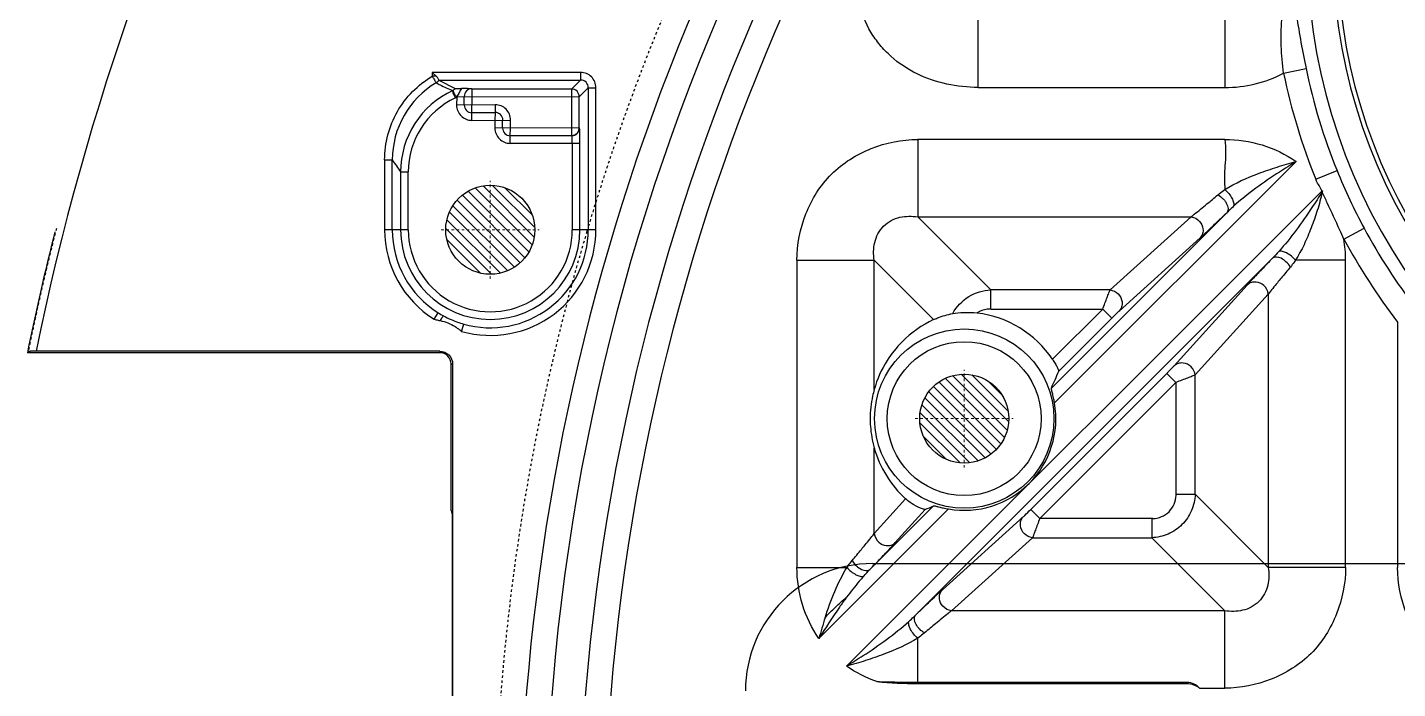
# Model space of a CAD drawing. Header units: millimetres. Extents: x 2432 to 4206, y 1282 to 1824.
# Drawn here: x 3735.1 to 3788.9, y 1557 to 1583 of the extents above; entities that cross this region are included whole.
import ezdxf

# ---------------------------------------------------------------- set-up
doc = ezdxf.new("R2010")
doc.units = ezdxf.units.MM
doc.linetypes.add('CENTER', pattern=[0.6, 0.375, -0.075, 0.075, -0.075])
doc.linetypes.add('HIDDEN', pattern=[0.2, 0.1, -0.1])
doc.layers.add('21', color=7, linetype='Continuous')
doc.layers.add('insert', color=85, linetype='Continuous', lineweight=20)

# ---------------------------------------------------------------- blocks, each defined once
blk = doc.blocks.new('insert_cir_3.5')
at = {"layer": 'insert'}
h = blk.add_hatch(dxfattribs=at)
h.set_pattern_fill('_ANSI31', color=123, scale=0.0875, angle=90, style=0)
h.set_pattern_definition([(135, (-3527.1127, 221.18007), (-0.196443103, -0.196443103), [])])
h.paths.add_polyline_path([(-1.75, 0, 1), (1.75, 0, 1)])
at = {"layer": 'insert', "color": 1, "linetype": 'CENTER', "ltscale": 0.108846}
for p, q in [((0, -1.925), (0, 1.925)), ((-1.925, 0), (1.925, 0))]:
    blk.add_line(p, q, dxfattribs=at)
at = {"layer": 'insert'}
blk.add_circle((0, 0), 1.75, dxfattribs=at)

msp = doc.modelspace()

# ---------------------------------------------------------------- linework, layer by layer
at = {"color": 6}
msp.add_line((3768.285, 1561.886), (3790.285, 1561.886), dxfattribs=at)
msp.add_arc((3768.285, 1556.886), 5, 90, 180, dxfattribs=at)
at = {"layer": '21', "color": 7, "linetype": 'Continuous'}
for p, q in [((3772.434, 1580.605), (3772.434, 1583.646)), ((3782.13, 1583.646), (3782.13, 1580.605)), ((3750.974, 1581.2), (3750.974, 1581.051)), ((3756.804, 1581.2), (3750.974, 1581.2)), ((3751.124, 1581.05), (3750.974, 1581.2)), ((3751.124, 1581.05), (3750.974, 1581.05)), ((3756.804, 1581.2), (3756.804, 1580.899)), ((3784.44, 1581.17), (3785.323, 1581.353)), ((3751.235, 1580.899), (3751.878, 1580.572)), ((3751.235, 1580.899), (3756.804, 1580.899)), ((3752.53, 1580.557), (3752.541, 1580.546)), ((3752.53, 1579.314), (3752.541, 1580.546)), ((3756.45, 1580.546), (3752.541, 1580.546)), ((3756.45, 1580.546), (3756.804, 1580.899)), ((3756.45, 1580.546), (3756.45, 1578.756)), ((3757.105, 1580.598), (3756.752, 1580.245)), ((3757.105, 1580.598), (3757.105, 1575.011)), ((3757.105, 1580.598), (3757.405, 1580.598)), ((3757.406, 1575.011), (3757.405, 1580.598)), ((3772.434, 1580.605), (3782.13, 1580.605)), ((3751.933, 1580.234), (3751.928, 1579.917)), ((3751.933, 1580.256), (3756.752, 1580.245)), ((3752.229, 1579.917), (3752.229, 1580.256)), ((3752.229, 1580.256), (3752.24, 1580.245)), ((3756.752, 1579.023), (3756.752, 1580.245)), ((3753.446, 1579.928), (3751.928, 1579.917)), ((3752.229, 1579.917), (3752.24, 1579.928)), ((3752.53, 1579.615), (3752.541, 1579.626)), ((3753.435, 1579.615), (3752.53, 1579.615)), ((3753.446, 1579.928), (3753.435, 1579.012)), ((3753.446, 1579.626), (3753.435, 1579.615)), ((3752.53, 1579.314), (3754.049, 1579.325)), ((3756.752, 1579.023), (3753.435, 1579.012)), ((3753.747, 1579.325), (3753.737, 1579.314)), ((3753.737, 1579.012), (3753.737, 1579.314)), ((3753.737, 1579.012), (3753.747, 1579.023)), ((3754.038, 1578.41), (3754.049, 1579.325)), ((3756.762, 1579.012), (3756.752, 1579.023)), ((3754.038, 1578.711), (3754.049, 1578.722)), ((3756.461, 1578.711), (3754.038, 1578.711)), ((3756.778, 1578.41), (3754.038, 1578.41)), ((3756.476, 1578.41), (3756.476, 1575.011)), ((3756.778, 1575.011), (3756.778, 1578.41)), ((3770.057, 1578.562), (3770.057, 1575.522)), ((3782.13, 1578.562), (3770.057, 1578.562)), ((3749.099, 1577.763), (3749.099, 1575.011)), ((3749.099, 1577.763), (3749.401, 1577.763)), ((3749.401, 1575.011), (3749.401, 1577.763)), ((3749.727, 1577.284), (3749.727, 1575.011)), ((3749.727, 1577.284), (3750.029, 1577.284)), ((3750.029, 1575.011), (3750.029, 1577.284)), ((3784.93, 1577.696), (3775.437, 1568.203)), ((3785.708, 1576.999), (3786.543, 1577.338)), ((3785.724, 1576.948), (3785.719, 1576.969)), ((3767.257, 1557.854), (3785.952, 1576.549)), ((3782.217, 1575.693), (3775.311, 1568.788)), ((3770.057, 1575.522), (3772.93, 1572.649)), ((3770.057, 1575.522), (3780.803, 1575.522)), ((3777.621, 1572.649), (3780.803, 1575.522)), ((3750.029, 1575.011), (3749.099, 1575.011)), ((3757.406, 1575.011), (3756.476, 1575.011)), ((3781.158, 1574.691), (3777.976, 1571.818)), ((3781.376, 1574.891), (3781.421, 1574.934)), ((3786.813, 1574.647), (3787.607, 1575.074)), ((3765.306, 1573.811), (3765.306, 1561.739)), ((3765.306, 1573.811), (3768.347, 1573.811)), ((3768.347, 1568.729), (3768.347, 1573.811)), ((3770.681, 1571.478), (3768.347, 1573.811)), ((3769.97, 1559.857), (3784.012, 1573.898)), ((3786.881, 1573.811), (3784.908, 1573.811)), ((3786.881, 1561.739), (3786.881, 1573.811)), ((3772.93, 1571.888), (3772.93, 1572.649)), ((3777.621, 1572.649), (3772.93, 1572.649)), ((3780.137, 1569.658), (3783.01, 1572.84)), ((3783.84, 1572.485), (3780.967, 1569.303)), ((3783.84, 1572.485), (3783.84, 1561.739)), ((3772.93, 1571.888), (3777.329, 1571.888)), ((3775.359, 1569.919), (3777.329, 1571.888)), ((3777.329, 1571.888), (3777.684, 1571.533)), ((3751.044, 1571.494), (3751.204, 1571.749)), ((3775.602, 1569.451), (3777.684, 1571.533)), ((3788.924, 1571.383), (3788.924, 1561.739)), ((3752.127, 1571.013), (3752.209, 1571.303)), ((3751.27, 1570.179), (3735.055, 1570.179)), ((3751.27, 1570.237), (3735.396, 1570.237)), ((3751.27, 1570.237), (3751.27, 1570.179)), ((3751.715, 1563.97), (3751.715, 1569.735)), ((3751.715, 1569.735), (3751.773, 1569.735)), ((3751.773, 1569.735), (3751.773, 1543.86)), ((3779.852, 1569.365), (3774.503, 1564.017)), ((3779.852, 1569.365), (3780.207, 1569.01)), ((3780.967, 1564.612), (3780.967, 1569.303)), ((3780.207, 1569.01), (3774.858, 1563.662)), ((3780.207, 1569.01), (3780.207, 1564.567)), ((3768.347, 1563.066), (3768.347, 1566.443)), ((3768.347, 1563.066), (3769.581, 1564.432)), ((3780.207, 1564.612), (3780.967, 1564.612)), ((3780.967, 1564.612), (3783.84, 1561.739)), ((3751.715, 1563.97), (3751.757, 1563.829)), ((3751.757, 1563.829), (3751.757, 1553.147)), ((3771.269, 1564.035), (3766.173, 1558.939)), ((3770.684, 1564.16), (3768.176, 1561.652)), ((3770.352, 1564.012), (3769.177, 1562.71)), ((3774.858, 1563.662), (3774.503, 1564.017)), ((3771.029, 1560.859), (3774.211, 1563.732)), ((3779.301, 1563.662), (3774.858, 1563.662)), ((3779.257, 1563.662), (3779.257, 1562.902)), ((3774.566, 1562.902), (3771.384, 1560.029)), ((3774.566, 1562.902), (3779.257, 1562.902)), ((3782.13, 1560.029), (3779.257, 1562.902)), ((3765.306, 1561.739), (3767.279, 1561.739)), ((3786.881, 1561.739), (3783.84, 1561.739)), ((3770.811, 1560.659), (3770.766, 1560.617)), ((3782.13, 1560.029), (3771.384, 1560.029)), ((3782.13, 1556.988), (3782.13, 1560.029)), ((3770.057, 1557.172), (3770.057, 1558.961)), ((3770.057, 1557.225), (3780.642, 1557.225)), ((3770.057, 1557.172), (3780.642, 1557.172)), ((3780.642, 1557.225), (3780.642, 1557.172)), ((3781.136, 1556.988), (3782.13, 1556.988))]:
    msp.add_line(p, q, dxfattribs=at)
at = {"layer": '21', "color": 8, "linetype": 'HIDDEN'}
for p in [(3756.45, 1578.756), (3756.461, 1578.711)]:
    msp.add_line(p, (3756.45, 1578.722), dxfattribs=at)
at = {"layer": '21', "color": 7, "linetype": 'Continuous'}
for centre, radius in [((3753.253, 1575.011), 1.75), ((3771.885, 1567.586), 3.525), ((3771.885, 1567.586), 3.026), ((3771.885, 1567.586), 1.75)]:
    msp.add_circle(centre, radius, dxfattribs=at)
for centre, radius, start, end in [((3835.188, 1549.886), 102.057, 14.96291, 151.82661), ((3835.188, 1549.886), 101.558, 14.96291, 151.63947), ((3835.188, 1549.886), 100.92, 15.05965, 151.44394), ((3835.188, 1549.886), 100.421, 15.05965, 151.60566), ((3841.218, 1549.886), 85.811, 91.12889, 269.34896), ((3841.218, 1549.886), 84.503, 92.75328, 175.97781), ((3841.218, 1549.886), 83.513, 92.75328, 175.96569), ((3808.053, 1586.066), 22.684, 90, 295), ((3808.053, 1586.066), 21.679, 90, 295), ((3808.053, 1586.066), 21.5, 90, 295), ((3835.188, 1549.886), 101.845, 152.05558, 168.47329), ((3841.218, 1549.886), 86.816, 156.29691, 176.00504), ((3808.053, 1586.066), 24.115, 191.7153, 202.163), ((3808.053, 1586.066), 23.213, 191.7191, 202.0864), ((3752.917, 1577.764), 3.516, 120.6005, 180.0225), ((3752.53, 1580.256), 0.301, 89.9402, 180.0596), ((3756.804, 1580.599), 0.301, 359.9328, 90.0672), ((3753.244, 1577.284), 3.517, 114.581, 180.0022), ((3753.243, 1577.285), 3.214, 115.0641, 180.0147), ((3752.53, 1579.917), 0.603, 179.9734, 270.0266), ((3752.53, 1579.917), 0.301, 179.9402, 270.0596), ((3753.446, 1579.325), 0.603, 359.9792, 90.0208), ((3753.446, 1579.325), 0.301, 359.9404, 90.0598), ((3754.038, 1579.012), 0.603, 179.9734, 270.0266), ((3754.038, 1579.012), 0.301, 179.9402, 270.0596), ((3756.461, 1579.013), 0.302, 270.0474, 359.9525), ((3735.411, 1578.411), 21.367, 359.997, 0.7929), ((3761.663, 1585.789), 14.656, 213.2093, 215.4738), ((3807.916, 1586.002), 23.063, 202.0662, 208.2845), ((3727.046, 1641.87), 85.397, 309.55369, 309.93298), ((3720.177, 1639.788), 89.203, 313.67275, 314.06651), ((3749.351, 1609.184), 46.921, 313.1171, 313.7117), ((3835.188, 1549.886), 102.168, 165.80783, 168.54332), ((3753.253, 1575.011), 4.153, 180, 237.8773), ((3753.253, 1575.011), 3.852, 180, 237.8772), ((3753.253, 1575.011), 3.525, 180, 0), ((3753.253, 1575.011), 3.224, 179.9988, 0.0012), ((3753.253, 1575.011), 4.153, 254.2733, 360), ((3753.253, 1575.011), 3.852, 254.2708, 0), ((3841.218, 1549.886), 87.821, 163.36843, 163.41825), ((3781.755, 1573.814), 5.126, 359.9636, 9.3541), ((3808.053, 1586.066), 24.115, 208.2625, 217.5101), ((3808.053, 1586.066), 23.213, 208.2645, 217.509), ((3853.804, 1506.381), 97.106, 135.94917, 136.31669), ((3856.143, 1513.775), 93.142, 140.08205, 140.42972), ((3819.959, 1538.715), 50.299, 136.325, 136.9385), ((3753.501, 1582.055), 10.843, 256.9073, 257.7798), ((3753.327, 1575.129), 3.991, 237.8758, 241.3582), ((3753.956, 1584.16), 12.997, 257.7813, 258.1477), ((3753.217, 1574.926), 3.76, 241.3485, 246.4686), ((3753.233, 1574.973), 3.81, 246.5265, 254.3965), ((3771.885, 1567.586), 4.184, 33.8841, 83.0575), ((3750.268, 1568.828), 2.869, 49.6073, 51.7664), ((3756.611, 1577.373), 20.577, 335.3385, 337.3569), ((3771.885, 1567.586), 3.605, 260.1593, 9.8533), ((3772.489, 1567.6), 4.3, 195.6132, 227.4537), ((3762.409, 1582.178), 19.827, 293.6165, 294.6666), ((3696.044, 1621.776), 93.142, 320.08205, 320.42972), ((3732.228, 1596.836), 50.299, 316.325, 316.9385), ((3698.383, 1629.169), 97.106, 315.94917, 316.31669), ((3802.836, 1526.366), 46.921, 133.1171, 133.7117), ((3832.01, 1495.762), 89.203, 133.67275, 134.06651), ((3790.222, 1552.232), 24.967, 162.4526, 164.418), ((3825.141, 1493.68), 85.397, 129.55369, 129.93298), ((3770.06, 1574.243), 17.071, 264.6086, 269.992)]:
    msp.add_arc(centre, radius, start, end, dxfattribs=at)
at = {"layer": '21', "color": 8, "linetype": 'HIDDEN'}
for centre, radius, start, end in [((3841.218, 1549.886), 87.821, 218.45894, 155.70987), ((3841.218, 1549.886), 87.821, 156.30974, 163.36843), ((3835.188, 1549.886), 102.147, 165.72959, 168.51657), ((3841.218, 1549.886), 87.821, 163.41825, 175.99977)]:
    msp.add_arc(centre, radius, start, end, dxfattribs=at)
msp.add_ellipse((3835.188, 1475.1), major_axis=(0, 149.675), ratio=0.866223, start_param=0.88211, end_param=0.882478, dxfattribs=at)
at = {"layer": '21', "color": 7, "linetype": 'Continuous'}
for points, knots in [([(3772.434, 1580.605), (3772.021, 1580.617), (3771.194, 1580.694), (3770.009, 1581.094), (3769.138, 1581.673), (3768.561, 1582.267), (3768.085, 1582.946), (3767.68, 1583.911), (3767.532, 1585.155), (3767.724, 1586.391), (3768.032, 1587.162), (3768.211, 1587.534)], [0, 0, 0, 0, 0.125039, 0.249932, 0.374977, 0.437549, 0.50013, 0.625154, 0.750018, 0.874999, 1, 1, 1, 1]), ([(3784.44, 1581.17), (3784.391, 1581.525), (3784.331, 1582.225), (3784.354, 1583.095), (3784.414, 1583.776), (3784.49, 1584.469), (3784.517, 1584.999), (3784.51, 1585.356)], [0, 0, 0, 0, 0.25646, 0.501036, 0.621599, 0.744503, 1, 1, 1, 1]), ([(3784.744, 1585.383), (3784.756, 1585.039), (3784.809, 1584.379), (3785.003, 1583.034), (3785.181, 1582.034), (3785.323, 1581.351)], [0, 0, 0, 0, 0.252851, 0.486905, 1, 1, 1, 1]), ([(3749.099, 1577.763), (3749.103, 1578.092), (3749.187, 1578.753), (3749.562, 1579.678), (3750.167, 1580.472), (3750.692, 1580.881), (3750.974, 1581.051)], [0, 0, 0, 0, 0.24991, 0.5, 0.750088, 1, 1, 1, 1]), ([(3750.975, 1581.05), (3750.99, 1581.016), (3751.028, 1580.959), (3751.078, 1580.876), (3751.099, 1580.829), (3751.133, 1580.797), (3751.127, 1580.79)], [0, 0, 0, 0, 0.371231, 0.69044, 0.910053, 1, 1, 1, 1]), ([(3751.236, 1580.899), (3751.231, 1580.902), (3751.224, 1580.922), (3751.202, 1580.951), (3751.17, 1581), (3751.141, 1581.033), (3751.124, 1581.05)], [0, 0, 0, 0, 0.086703, 0.298485, 0.614467, 1, 1, 1, 1]), ([(3757.229, 1581.024), (3757.174, 1581.079), (3757.04, 1581.169), (3756.882, 1581.2), (3756.804, 1581.2)], [0, 0, 0, 0, 0.499996, 1, 1, 1, 1]), ([(3782.13, 1580.605), (3782.529, 1580.605), (3783.331, 1580.697), (3784.088, 1580.982), (3784.44, 1581.17)], [0, 0, 0, 0, 0.500075, 1, 1, 1, 1]), ([(3751.127, 1580.79), (3751.179, 1580.763), (3751.309, 1580.696), (3751.523, 1580.584), (3751.692, 1580.515), (3751.781, 1580.484)], [0, 0, 0, 0, 0.242823, 0.610012, 1, 1, 1, 1]), ([(3751.878, 1580.572), (3751.884, 1580.568), (3751.911, 1580.571), (3751.96, 1580.566), (3752.033, 1580.566), (3752.088, 1580.565), (3752.118, 1580.565)], [0, 0, 0, 0, 0.094858, 0.315363, 0.628456, 1, 1, 1, 1]), ([(3752.117, 1580.564), (3752.088, 1580.513), (3752.048, 1580.434), (3751.991, 1580.331), (3751.964, 1580.277), (3751.944, 1580.256)], [0, 0, 0, 0, 0.50015, 0.750154, 1, 1, 1, 1]), ([(3752.53, 1580.557), (3752.5, 1580.558), (3752.362, 1580.561), (3752.225, 1580.564), (3752.118, 1580.565)], [0, 0, 0, 0, 0.221799, 1, 1, 1, 1]), ([(3757.405, 1580.598), (3757.405, 1580.677), (3757.375, 1580.835), (3757.284, 1580.968), (3757.229, 1581.024)], [0, 0, 0, 0, 0.500004, 1, 1, 1, 1]), ([(3751.881, 1580.197), (3751.866, 1580.231), (3751.838, 1580.294), (3751.8, 1580.381), (3751.781, 1580.436), (3751.773, 1580.476), (3751.781, 1580.482)], [0, 0, 0, 0, 0.367539, 0.682877, 0.900145, 1, 1, 1, 1]), ([(3751.781, 1580.484), (3751.779, 1580.482), (3751.783, 1580.472), (3751.79, 1580.456), (3751.802, 1580.431), (3751.825, 1580.384), (3751.864, 1580.313), (3751.906, 1580.259), (3751.933, 1580.234)], [0, 0, 0, 0, 0.028439, 0.090195, 0.18444, 0.308328, 0.627662, 1, 1, 1, 1]), ([(3756.77, 1578.926), (3756.769, 1578.947), (3756.769, 1578.974), (3756.765, 1579.002), (3756.764, 1579.011), (3756.762, 1579.012)], [0, 0, 0, 0, 0.717617, 0.914898, 1, 1, 1, 1]), ([(3756.776, 1578.706), (3756.775, 1578.728), (3756.774, 1578.801), (3756.772, 1578.875), (3756.77, 1578.926)], [0, 0, 0, 0, 0.295469, 1, 1, 1, 1]), ([(3756.45, 1578.722), (3756.502, 1578.722), (3756.608, 1578.75), (3756.685, 1578.828), (3756.711, 1578.873)], [0, 0, 0, 0, 0.499957, 1, 1, 1, 1]), ([(3756.469, 1578.665), (3756.468, 1578.676), (3756.464, 1578.689), (3756.465, 1578.709), (3756.461, 1578.711)], [0, 0, 0, 0, 0.707069, 1, 1, 1, 1]), ([(3756.476, 1578.41), (3756.476, 1578.435), (3756.476, 1578.52), (3756.474, 1578.605), (3756.469, 1578.665)], [0, 0, 0, 0, 0.29625, 1, 1, 1, 1]), ([(3765.306, 1573.811), (3765.306, 1574.431), (3765.501, 1575.37), (3766.056, 1576.486), (3766.642, 1577.225), (3767.383, 1577.807), (3768.495, 1578.373), (3769.437, 1578.562), (3770.057, 1578.562)], [0, 0, 0, 0, 0.249205, 0.37458, 0.499711, 0.62513, 0.750417, 1, 1, 1, 1]), ([(3782.13, 1578.562), (3782.148, 1578.387), (3782.173, 1578.039), (3782.143, 1577.609), (3782.12, 1577.276), (3782.115, 1576.966), (3782.123, 1576.738), (3782.13, 1576.59)], [0, 0, 0, 0, 0.267784, 0.528263, 0.653643, 0.774645, 1, 1, 1, 1]), ([(3782.13, 1578.562), (3782.624, 1578.562), (3783.619, 1578.42), (3784.526, 1577.981), (3784.93, 1577.696)], [0, 0, 0, 0, 0.50014, 1, 1, 1, 1]), ([(3782.13, 1576.59), (3782.545, 1576.854), (3783.235, 1577.159), (3784.187, 1577.483), (3784.68, 1577.631), (3784.93, 1577.696)], [0, 0, 0, 0, 0.489392, 0.742831, 1, 1, 1, 1]), ([(3784.93, 1577.696), (3784.711, 1577.56), (3783.86, 1577.024), (3783.035, 1576.435), (3782.476, 1575.935)], [0, 0, 0, 0, 0.255125, 1, 1, 1, 1]), ([(3785.952, 1576.549), (3785.914, 1576.616), (3785.834, 1576.746), (3785.763, 1576.882), (3785.724, 1576.948)], [0, 0, 0, 0, 0.499975, 1, 1, 1, 1]), ([(3781.862, 1576.388), (3781.883, 1576.406), (3781.97, 1576.476), (3782.06, 1576.541), (3782.13, 1576.59)], [0, 0, 0, 0, 0.244197, 1, 1, 1, 1]), ([(3781.862, 1576.388), (3781.929, 1576.35), (3782.026, 1576.275), (3782.135, 1576.147), (3782.242, 1575.984), (3782.294, 1575.777), (3782.217, 1575.693)], [0, 0, 0, 0, 0.275391, 0.435568, 0.59372, 1, 1, 1, 1]), ([(3782.13, 1576.59), (3782.246, 1576.499), (3782.383, 1576.331), (3782.483, 1576.097), (3782.494, 1575.98), (3782.476, 1575.935)], [0, 0, 0, 0, 0.574099, 0.809516, 1, 1, 1, 1]), ([(3785.956, 1576.494), (3785.823, 1576.291), (3785.296, 1575.484), (3784.735, 1574.694), (3784.253, 1574.158)], [0, 0, 0, 0, 0.252556, 1, 1, 1, 1]), ([(3785.956, 1576.494), (3785.908, 1576.252), (3785.776, 1575.776), (3785.533, 1575.087), (3785.258, 1574.425), (3785.031, 1574.009), (3784.908, 1573.811)], [0, 0, 0, 0, 0.256955, 0.510427, 0.758117, 1, 1, 1, 1]), ([(3785.952, 1576.549), (3785.958, 1576.549), (3785.974, 1576.547), (3785.967, 1576.526), (3785.962, 1576.511), (3785.959, 1576.499), (3785.956, 1576.494)], [0, 0, 0, 0, 0.254626, 0.49692, 0.75848, 1, 1, 1, 1]), ([(3780.803, 1575.522), (3780.846, 1575.555), (3781.056, 1575.721), (3781.263, 1575.891), (3781.427, 1576.027)], [0, 0, 0, 0, 0.20469, 1, 1, 1, 1]), ([(3782.476, 1575.935), (3782.41, 1575.875), (3782.323, 1575.796), (3782.238, 1575.713), (3782.217, 1575.693)], [0, 0, 0, 0, 0.754182, 1, 1, 1, 1]), ([(3786.813, 1574.648), (3786.76, 1574.765), (3786.545, 1575.239), (3786.328, 1575.712), (3786.16, 1576.065)], [0, 0, 0, 0, 0.247733, 1, 1, 1, 1]), ([(3768.347, 1573.811), (3768.314, 1574.042), (3768.315, 1574.409), (3768.481, 1574.864), (3768.704, 1575.166), (3769.006, 1575.389), (3769.461, 1575.554), (3769.827, 1575.555), (3770.057, 1575.522)], [0, 0, 0, 0, 0.243663, 0.370981, 0.500265, 0.629965, 0.756742, 1, 1, 1, 1]), ([(3780.803, 1575.522), (3780.93, 1575.507), (3781.157, 1575.381), (3781.26, 1575.153), (3781.273, 1575.046)], [0, 0, 0, 0, 0.542616, 1, 1, 1, 1]), ([(3781.273, 1575.046), (3781.28, 1574.984), (3781.27, 1574.853), (3781.204, 1574.738), (3781.158, 1574.691)], [0, 0, 0, 0, 0.490873, 1, 1, 1, 1]), ([(3781.158, 1574.691), (3781.175, 1574.706), (3781.248, 1574.772), (3781.32, 1574.839), (3781.376, 1574.891)], [0, 0, 0, 0, 0.224513, 1, 1, 1, 1]), ([(3784.908, 1573.811), (3784.815, 1573.93), (3784.646, 1574.068), (3784.411, 1574.165), (3784.298, 1574.175), (3784.253, 1574.158)], [0, 0, 0, 0, 0.588997, 0.813184, 1, 1, 1, 1]), ([(3784.706, 1573.543), (3784.662, 1573.623), (3784.548, 1573.757), (3784.334, 1573.917), (3784.092, 1573.972), (3784.012, 1573.898)], [0, 0, 0, 0, 0.326171, 0.608671, 1, 1, 1, 1]), ([(3784.908, 1573.811), (3784.892, 1573.788), (3784.828, 1573.696), (3784.76, 1573.607), (3784.707, 1573.543)], [0, 0, 0, 0, 0.255255, 1, 1, 1, 1]), ([(3783.21, 1573.058), (3783.192, 1573.038), (3783.124, 1572.966), (3783.058, 1572.893), (3783.01, 1572.84)], [0, 0, 0, 0, 0.274464, 1, 1, 1, 1]), ([(3784.345, 1573.109), (3784.296, 1573.049), (3784.126, 1572.842), (3783.957, 1572.634), (3783.84, 1572.485)], [0, 0, 0, 0, 0.290562, 1, 1, 1, 1]), ([(3771.436, 1571.721), (3771.581, 1571.988), (3772.019, 1572.451), (3772.628, 1572.636), (3772.93, 1572.649)], [0, 0, 0, 0, 0.500815, 1, 1, 1, 1]), ([(3777.329, 1571.888), (3777.36, 1571.968), (3777.417, 1572.122), (3777.497, 1572.336), (3777.564, 1572.509), (3777.603, 1572.61), (3777.621, 1572.649)], [0, 0, 0, 0, 0.314591, 0.604046, 0.840779, 1, 1, 1, 1]), ([(3777.621, 1572.649), (3777.738, 1572.635), (3777.965, 1572.519), (3778.077, 1572.291), (3778.091, 1572.174)], [0, 0, 0, 0, 0.498224, 1, 1, 1, 1]), ([(3783.365, 1572.954), (3783.303, 1572.961), (3783.172, 1572.952), (3783.056, 1572.885), (3783.01, 1572.84)], [0, 0, 0, 0, 0.490874, 1, 1, 1, 1]), ([(3783.84, 1572.485), (3783.825, 1572.611), (3783.7, 1572.839), (3783.472, 1572.942), (3783.365, 1572.954)], [0, 0, 0, 0, 0.542616, 1, 1, 1, 1]), ([(3772.93, 1571.897), (3772.883, 1571.897), (3772.694, 1571.884), (3772.509, 1571.817), (3772.391, 1571.74)], [0, 0, 0, 0, 0.253285, 1, 1, 1, 1]), ([(3778.091, 1572.174), (3778.098, 1572.109), (3778.088, 1571.977), (3778.02, 1571.863), (3777.976, 1571.818)], [0, 0, 0, 0, 0.51024, 1, 1, 1, 1]), ([(3751.287, 1571.44), (3751.301, 1571.465), (3751.328, 1571.51), (3751.365, 1571.571), (3751.392, 1571.603), (3751.408, 1571.627), (3751.414, 1571.626)], [0, 0, 0, 0, 0.379057, 0.703174, 0.914958, 1, 1, 1, 1]), ([(3770.681, 1571.478), (3770.225, 1571.264), (3769.538, 1570.782), (3768.762, 1569.812), (3768.459, 1569.132), (3768.347, 1568.729)], [0, 0, 0, 0, 0.407856, 0.661704, 1, 1, 1, 1]), ([(3770.681, 1571.478), (3770.733, 1571.502), (3770.976, 1571.607), (3771.233, 1571.68), (3771.436, 1571.721)], [0, 0, 0, 0, 0.216243, 1, 1, 1, 1]), ([(3771.426, 1571.719), (3771.568, 1571.745), (3771.89, 1571.774), (3772.214, 1571.761), (3772.391, 1571.74)], [0, 0, 0, 0, 0.446768, 1, 1, 1, 1]), ([(3777.976, 1571.818), (3777.958, 1571.801), (3777.859, 1571.708), (3777.762, 1571.612), (3777.684, 1571.533)], [0, 0, 0, 0, 0.183783, 1, 1, 1, 1]), ([(3735.396, 1570.237), (3735.358, 1570.237), (3735.286, 1570.237), (3735.202, 1570.234), (3735.146, 1570.231), (3735.116, 1570.229), (3735.098, 1570.225), (3735.087, 1570.224), (3735.085, 1570.222)], [0, 0, 0, 0, 0.369533, 0.688534, 0.813624, 0.909356, 0.972208, 1, 1, 1, 1]), ([(3751.27, 1570.237), (3751.398, 1570.237), (3751.663, 1570.127), (3751.773, 1569.863), (3751.773, 1569.735)], [0, 0, 0, 0, 0.50006, 1, 1, 1, 1]), ([(3751.715, 1569.735), (3751.715, 1569.848), (3751.618, 1570.083), (3751.383, 1570.179), (3751.27, 1570.179)], [0, 0, 0, 0, 0.500039, 1, 1, 1, 1]), ([(3775.359, 1569.919), (3775.395, 1569.865), (3775.459, 1569.763), (3775.527, 1569.638), (3775.567, 1569.552), (3775.588, 1569.504), (3775.597, 1569.474), (3775.604, 1569.456), (3775.602, 1569.451)], [0, 0, 0, 0, 0.365555, 0.682808, 0.808488, 0.905764, 0.970601, 1, 1, 1, 1]), ([(3780.492, 1569.772), (3780.427, 1569.78), (3780.296, 1569.769), (3780.182, 1569.702), (3780.137, 1569.658)], [0, 0, 0, 0, 0.510286, 1, 1, 1, 1]), ([(3780.967, 1569.303), (3780.953, 1569.419), (3780.838, 1569.646), (3780.609, 1569.759), (3780.492, 1569.772)], [0, 0, 0, 0, 0.498208, 1, 1, 1, 1]), ([(3779.852, 1569.365), (3779.88, 1569.393), (3779.975, 1569.49), (3780.072, 1569.586), (3780.137, 1569.658)], [0, 0, 0, 0, 0.290563, 1, 1, 1, 1]), ([(3780.967, 1569.303), (3780.928, 1569.284), (3780.827, 1569.246), (3780.654, 1569.178), (3780.44, 1569.099), (3780.286, 1569.042), (3780.207, 1569.01)], [0, 0, 0, 0, 0.159278, 0.39582, 0.685284, 1, 1, 1, 1]), ([(3768.347, 1568.729), (3768.324, 1568.646), (3768.23, 1568.272), (3768.187, 1567.885), (3768.187, 1567.586)], [0, 0, 0, 0, 0.225631, 1, 1, 1, 1]), ([(3775.437, 1568.203), (3775.425, 1568.272), (3775.405, 1568.373), (3775.376, 1568.502), (3775.355, 1568.589), (3775.337, 1568.663), (3775.321, 1568.722), (3775.315, 1568.76), (3775.309, 1568.782), (3775.311, 1568.788)], [0, 0, 0, 0, 0.349946, 0.514981, 0.665855, 0.796034, 0.898797, 0.968263, 1, 1, 1, 1]), ([(3768.187, 1567.586), (3768.187, 1567.483), (3768.201, 1567.097), (3768.271, 1566.715), (3768.347, 1566.443)], [0, 0, 0, 0, 0.267256, 1, 1, 1, 1]), ([(3770.352, 1564.012), (3770.345, 1564.008), (3770.32, 1564.011), (3770.27, 1564.023), (3770.182, 1564.054), (3770.003, 1564.134), (3769.792, 1564.259), (3769.637, 1564.381), (3769.581, 1564.432)], [0, 0, 0, 0, 0.025839, 0.080796, 0.177223, 0.336355, 0.744531, 1, 1, 1, 1]), ([(3780.967, 1564.612), (3780.958, 1564.392), (3780.857, 1563.952), (3780.477, 1563.391), (3779.917, 1563.012), (3779.476, 1562.911), (3779.257, 1562.902)], [0, 0, 0, 0, 0.249494, 0.500013, 0.750522, 1, 1, 1, 1]), ([(3779.301, 1563.654), (3779.533, 1563.665), (3780.012, 1563.856), (3780.204, 1564.335), (3780.214, 1564.567)], [0, 0, 0, 0, 0.500015, 1, 1, 1, 1]), ([(3770.684, 1564.16), (3770.69, 1564.163), (3770.711, 1564.157), (3770.75, 1564.151), (3770.809, 1564.135), (3770.883, 1564.117), (3770.969, 1564.095), (3771.099, 1564.066), (3771.2, 1564.046), (3771.268, 1564.034)], [0, 0, 0, 0, 0.031736, 0.101198, 0.203961, 0.334141, 0.485017, 0.650053, 1, 1, 1, 1]), ([(3774.211, 1563.732), (3774.229, 1563.749), (3774.328, 1563.843), (3774.425, 1563.938), (3774.503, 1564.017)], [0, 0, 0, 0, 0.183783, 1, 1, 1, 1]), ([(3774.096, 1563.377), (3774.089, 1563.441), (3774.099, 1563.573), (3774.167, 1563.687), (3774.211, 1563.732)], [0, 0, 0, 0, 0.51024, 1, 1, 1, 1]), ([(3774.566, 1562.902), (3774.449, 1562.915), (3774.222, 1563.031), (3774.11, 1563.259), (3774.096, 1563.377)], [0, 0, 0, 0, 0.498224, 1, 1, 1, 1]), ([(3774.858, 1563.662), (3774.827, 1563.582), (3774.77, 1563.428), (3774.69, 1563.214), (3774.623, 1563.041), (3774.584, 1562.941), (3774.566, 1562.902)], [0, 0, 0, 0, 0.314591, 0.604046, 0.840779, 1, 1, 1, 1]), ([(3767.842, 1562.442), (3767.891, 1562.502), (3768.061, 1562.708), (3768.23, 1562.916), (3768.347, 1563.066)], [0, 0, 0, 0, 0.290562, 1, 1, 1, 1]), ([(3768.347, 1563.066), (3768.362, 1562.939), (3768.488, 1562.712), (3768.715, 1562.608), (3768.822, 1562.596)], [0, 0, 0, 0, 0.542616, 1, 1, 1, 1]), ([(3768.822, 1562.596), (3768.884, 1562.589), (3769.015, 1562.598), (3769.131, 1562.665), (3769.177, 1562.71)], [0, 0, 0, 0, 0.490874, 1, 1, 1, 1]), ([(3768.977, 1562.493), (3768.995, 1562.512), (3769.063, 1562.585), (3769.129, 1562.657), (3769.177, 1562.71)], [0, 0, 0, 0, 0.274464, 1, 1, 1, 1]), ([(3766.173, 1558.939), (3765.89, 1559.344), (3765.45, 1560.251), (3765.315, 1561.245), (3765.306, 1561.739)], [0, 0, 0, 0, 0.499849, 1, 1, 1, 1]), ([(3766.417, 1559.76), (3766.528, 1560.109), (3766.766, 1560.791), (3767.094, 1561.437), (3767.279, 1561.739)], [0, 0, 0, 0, 0.508636, 1, 1, 1, 1]), ([(3767.279, 1561.739), (3767.295, 1561.762), (3767.36, 1561.854), (3767.427, 1561.943), (3767.481, 1562.007)], [0, 0, 0, 0, 0.255257, 1, 1, 1, 1]), ([(3767.279, 1561.739), (3767.372, 1561.62), (3767.541, 1561.482), (3767.776, 1561.385), (3767.889, 1561.375), (3767.934, 1561.392)], [0, 0, 0, 0, 0.588999, 0.813183, 1, 1, 1, 1]), ([(3767.481, 1562.007), (3767.525, 1561.928), (3767.64, 1561.793), (3767.854, 1561.633), (3768.095, 1561.578), (3768.176, 1561.652)], [0, 0, 0, 0, 0.326171, 0.608671, 1, 1, 1, 1]), ([(3786.881, 1561.739), (3786.881, 1561.12), (3786.686, 1560.18), (3786.131, 1559.065), (3785.545, 1558.325), (3784.804, 1557.743), (3783.692, 1557.177), (3782.75, 1556.988), (3782.13, 1556.988)], [0, 0, 0, 0, 0.249205, 0.37458, 0.499711, 0.62513, 0.750417, 1, 1, 1, 1]), ([(3783.84, 1561.739), (3783.873, 1561.508), (3783.872, 1561.141), (3783.707, 1560.686), (3783.483, 1560.384), (3783.181, 1560.161), (3782.726, 1559.997), (3782.36, 1559.995), (3782.13, 1560.029)], [0, 0, 0, 0, 0.243663, 0.370981, 0.500265, 0.629965, 0.756742, 1, 1, 1, 1]), ([(3793.675, 1556.988), (3793.056, 1556.988), (3792.116, 1557.182), (3791.001, 1557.738), (3790.261, 1558.323), (3789.679, 1559.064), (3789.113, 1560.176), (3788.924, 1561.119), (3788.924, 1561.739)], [0, 0, 0, 0, 0.249205, 0.37458, 0.499711, 0.62513, 0.750417, 1, 1, 1, 1]), ([(3767.934, 1561.392), (3767.875, 1561.327), (3767.642, 1561.058), (3767.421, 1560.779), (3767.261, 1560.564)], [0, 0, 0, 0, 0.246652, 1, 1, 1, 1]), ([(3771.029, 1560.859), (3771.012, 1560.844), (3770.939, 1560.778), (3770.867, 1560.711), (3770.811, 1560.659)], [0, 0, 0, 0, 0.224513, 1, 1, 1, 1]), ([(3770.914, 1560.504), (3770.907, 1560.566), (3770.917, 1560.697), (3770.983, 1560.812), (3771.029, 1560.859)], [0, 0, 0, 0, 0.490873, 1, 1, 1, 1]), ([(3767.261, 1560.564), (3767.165, 1560.435), (3766.783, 1559.906), (3766.431, 1559.356), (3766.173, 1558.939)], [0, 0, 0, 0, 0.247102, 1, 1, 1, 1]), ([(3766.417, 1559.76), (3766.546, 1559.904), (3766.75, 1560.111), (3767.037, 1560.375), (3767.187, 1560.5), (3767.261, 1560.564)], [0, 0, 0, 0, 0.497261, 0.748238, 1, 1, 1, 1]), ([(3771.384, 1560.029), (3771.257, 1560.043), (3771.03, 1560.169), (3770.926, 1560.397), (3770.914, 1560.504)], [0, 0, 0, 0, 0.542616, 1, 1, 1, 1]), ([(3767.257, 1557.855), (3767.476, 1557.99), (3768.327, 1558.526), (3769.152, 1559.115), (3769.711, 1559.615)], [0, 0, 0, 0, 0.255126, 1, 1, 1, 1]), ([(3770.057, 1558.961), (3769.941, 1559.051), (3769.804, 1559.219), (3769.704, 1559.453), (3769.693, 1559.57), (3769.711, 1559.615)], [0, 0, 0, 0, 0.574106, 0.80952, 1, 1, 1, 1]), ([(3769.711, 1559.615), (3769.777, 1559.675), (3769.864, 1559.755), (3769.949, 1559.837), (3769.97, 1559.857)], [0, 0, 0, 0, 0.75418, 1, 1, 1, 1]), ([(3770.325, 1559.162), (3770.258, 1559.2), (3770.161, 1559.275), (3770.052, 1559.403), (3769.945, 1559.566), (3769.893, 1559.774), (3769.97, 1559.857)], [0, 0, 0, 0, 0.275391, 0.435568, 0.59372, 1, 1, 1, 1]), ([(3771.384, 1560.029), (3771.341, 1559.995), (3771.131, 1559.829), (3770.924, 1559.659), (3770.76, 1559.524)], [0, 0, 0, 0, 0.20469, 1, 1, 1, 1]), ([(3770.057, 1558.961), (3769.642, 1558.696), (3768.952, 1558.391), (3768, 1558.067), (3767.508, 1557.92), (3767.257, 1557.854)], [0, 0, 0, 0, 0.489389, 0.74283, 1, 1, 1, 1]), ([(3770.325, 1559.162), (3770.304, 1559.145), (3770.217, 1559.074), (3770.127, 1559.009), (3770.057, 1558.961)], [0, 0, 0, 0, 0.2442, 1, 1, 1, 1]), ([(3768.456, 1557.248), (3768.723, 1557.24), (3769.257, 1557.231), (3769.791, 1557.223), (3770.057, 1557.225)], [0, 0, 0, 0, 0.499996, 1, 1, 1, 1]), ([(3780.642, 1557.225), (3780.735, 1557.224), (3780.927, 1557.186), (3781.078, 1557.061), (3781.136, 1556.988)], [0, 0, 0, 0, 0.500272, 1, 1, 1, 1]), ([(3780.642, 1557.172), (3780.731, 1557.172), (3780.867, 1557.146), (3781.03, 1557.072), (3781.106, 1557.021), (3781.136, 1556.988)], [0, 0, 0, 0, 0.49805, 0.750064, 1, 1, 1, 1])]:
    msp.add_open_spline(points, degree=3, knots=knots, dxfattribs=at)
for points in [[(3751.127, 1580.79), (3751.171, 1580.817), (3751.21, 1580.855), (3751.235, 1580.899)], [(3751.878, 1580.572), (3751.852, 1580.536), (3751.819, 1580.505), (3751.781, 1580.484)], [(3756.663, 1580.458), (3756.609, 1580.512), (3756.527, 1580.546), (3756.451, 1580.546)], [(3751.881, 1580.197), (3751.9, 1580.207), (3751.917, 1580.22), (3751.933, 1580.234)], [(3756.752, 1580.245), (3756.751, 1580.322), (3756.718, 1580.404), (3756.663, 1580.458)], [(3756.711, 1578.873), (3756.737, 1578.918), (3756.751, 1578.971), (3756.752, 1579.023)], [(3786.161, 1576.066), (3786.092, 1576.208), (3786.022, 1576.35), (3785.956, 1576.494)], [(3784.253, 1574.158), (3784.175, 1574.07), (3784.094, 1573.983), (3784.012, 1573.898)], [(3751.287, 1571.44), (3751.49, 1571.397), (3751.691, 1571.319), (3751.867, 1571.207)], [(3751.867, 1571.207), (3751.928, 1571.169), (3751.986, 1571.126), (3752.043, 1571.082)], [(3767.934, 1561.392), (3768.012, 1561.481), (3768.093, 1561.568), (3768.176, 1561.652)], [(3768.456, 1557.248), (3768.032, 1557.391), (3767.623, 1557.596), (3767.257, 1557.854)]]:
    msp.add_open_spline(points, degree=3, dxfattribs=at)

# ---------------------------------------------------------------- block references
at = {"layer": 'insert'}
for p in [(3753.253, 1575.011), (3771.885, 1567.586)]:
    msp.add_blockref('insert_cir_3.5', p, dxfattribs=at)

doc.saveas('drawing.dxf')
